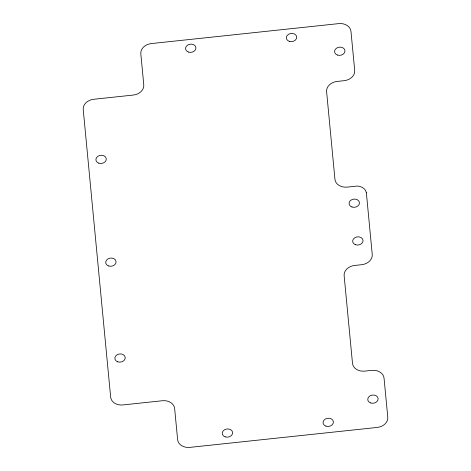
<?xml version="1.0" encoding="UTF-8"?>
<svg xmlns="http://www.w3.org/2000/svg" width="471" height="471" viewBox="0 0 471 471"><rect width="100%" height="100%" fill="white"/><g stroke="black" fill="none" stroke-linecap="round" stroke-linejoin="round"><path stroke-width="0.71" d="M366.361 192.692L372.243 254.493A11.481 9.037 -7.1 0 1 361.681 264.702L354.692 265.444A11.481 9.037 -7.1 0 0 344.136 275.659L352.496 363.335A11.481 9.037 -7.1 0 0 364.772 371.119L371.766 370.371A11.481 9.037 -7.1 0 1 384.042 378.148L387.78 417.224A11.481 9.037 -7.1 0 1 377.218 427.433L189.884 447.379A11.481 9.037 -7.1 0 1 177.614 439.596L174.647 408.516A11.481 9.037 -7.1 0 0 162.371 400.739L122.931 404.936A11.481 9.037 -7.1 0 1 110.661 397.153L83.22 109.478A11.481 9.037 -7.1 0 1 93.782 99.269L133.216 95.065A11.481 9.037 -7.1 0 0 143.779 84.857L140.811 53.776A11.481 9.037 -7.1 0 1 151.374 43.568L338.708 23.621A11.481 9.037 -7.1 0 1 350.977 31.404L354.704 70.473A11.481 9.037 -7.1 0 1 344.148 80.682L337.159 81.43A11.481 9.037 -7.1 0 0 326.603 91.639L334.946 179.321A11.481 9.037 -7.1 0 0 347.221 187.105L357.412 186.045A10.45 8.225 -7.1 0 1 366.367 192.716M225.173 436.87A5.216 4.109 -7.1 0 0 232.621 432.502A5.216 4.109 -7.1 0 0 224.496 429.788A5.216 4.109 -7.1 0 0 225.173 436.87M325.967 426.143A5.216 4.109 -7.1 0 0 333.409 421.769A5.216 4.109 -7.1 0 0 325.29 419.06A5.216 4.109 -7.1 0 0 325.967 426.143M289.265 41.33A5.216 4.109 -7.1 0 0 296.712 36.962A5.216 4.109 -7.1 0 0 288.588 34.248A5.216 4.109 -7.1 0 0 289.265 41.33M188.471 52.063A5.216 4.109 -7.1 0 0 195.918 47.689A5.216 4.109 -7.1 0 0 187.799 44.981A5.216 4.109 -7.1 0 0 188.471 52.063M98.828 163.184A5.216 4.109 -7.1 0 0 106.275 158.815A5.216 4.109 -7.1 0 0 98.151 156.101A5.216 4.109 -7.1 0 0 98.828 163.184M108.63 265.974A5.216 4.109 -7.1 0 0 116.078 261.599A5.216 4.109 -7.1 0 0 107.953 258.891A5.216 4.109 -7.1 0 0 108.63 265.974M117.774 361.846A5.216 4.109 -7.1 0 0 125.221 357.477A5.216 4.109 -7.1 0 0 117.102 354.763A5.216 4.109 -7.1 0 0 117.774 361.846M337.501 55.066A5.216 4.109 -7.1 0 0 344.949 50.697A5.216 4.109 -7.1 0 0 336.83 47.983A5.216 4.109 -7.1 0 0 337.501 55.066M351.996 207.01A5.216 4.109 -7.1 0 0 359.444 202.642A5.216 4.109 -7.1 0 0 351.319 199.928A5.216 4.109 -7.1 0 0 351.996 207.01M355.593 244.755A5.216 4.109 -7.1 0 0 363.041 240.387A5.216 4.109 -7.1 0 0 354.916 237.672A5.216 4.109 -7.1 0 0 355.593 244.755M370.683 402.958A5.216 4.109 -7.1 0 0 378.131 398.59A5.216 4.109 -7.1 0 0 370.006 395.875A5.216 4.109 -7.1 0 0 370.683 402.958"/></g></svg>
